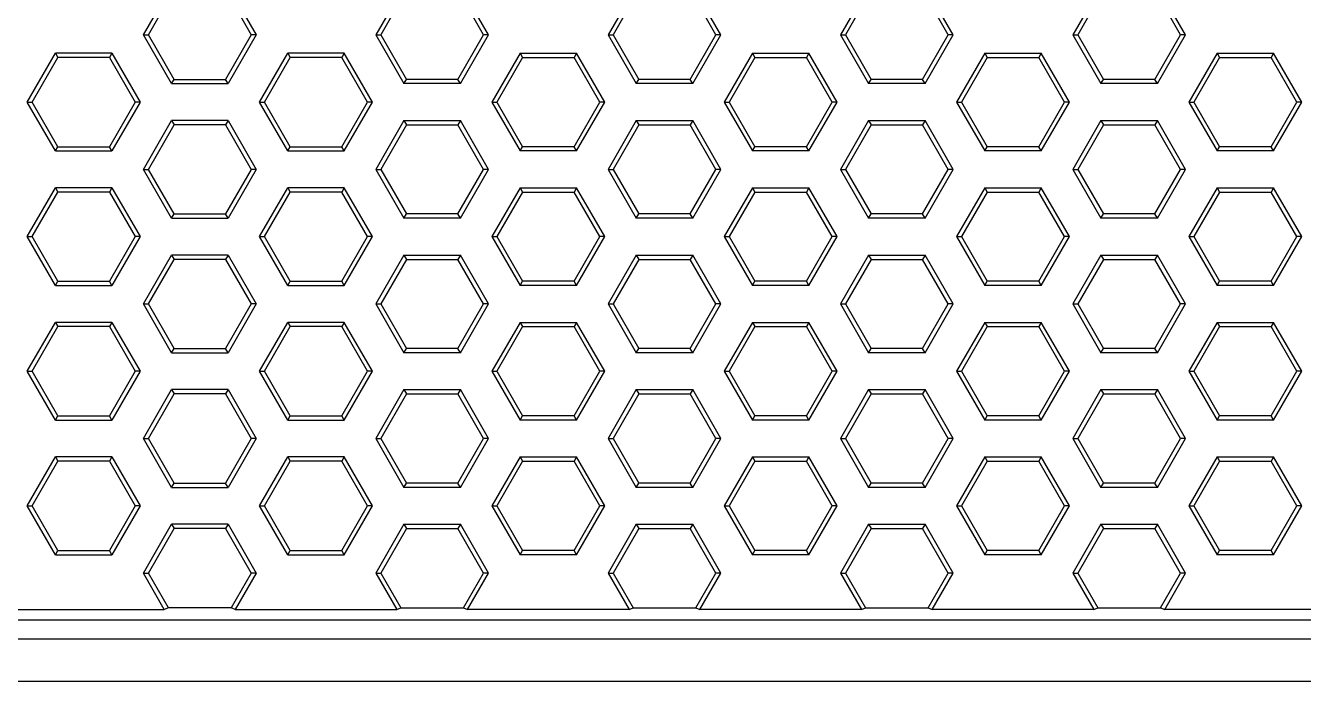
# Model space of a CAD drawing. Header units: inches. Extents: x 0.1 to 21.8, y 1.5 to 18.3.
# Drawn here: x 11.307 to 12.952, y 1.513 to 2.357 of the extents above; entities that cross this region are included whole.
import ezdxf

# ---------------------------------------------------------------- set-up
doc = ezdxf.new("R2010")
doc.units = ezdxf.units.IN
doc.header["$MEASUREMENT"] = 0
doc.layers.add('Honeycomb', color=7, linetype='Continuous', true_color=0xffffff)

msp = doc.modelspace()

# ---------------------------------------------------------------- linework, layer by layer
at = {"layer": 'Honeycomb', "color": 250, "linetype": 'Continuous'}
for p, q in [((11.458554, 2.345463), (11.494879, 2.408379)), ((11.464912, 2.345463), (11.498058, 2.402873)), ((11.564349, 2.402873), (11.597495, 2.345463)), ((11.567528, 2.408379), (11.603853, 2.345463)), ((11.794074, 2.408379), (11.757749, 2.345463)), ((11.797253, 2.402873), (11.764107, 2.345463)), ((11.89669, 2.345463), (11.863544, 2.402873)), ((11.903048, 2.345463), (11.866723, 2.408379)), ((12.093269, 2.408379), (12.056944, 2.345463)), ((12.096448, 2.402873), (12.063302, 2.345463)), ((12.195885, 2.345463), (12.162739, 2.402873)), ((12.202243, 2.345463), (12.165918, 2.408379)), ((12.392464, 2.408379), (12.356139, 2.345463)), ((12.395643, 2.402873), (12.362497, 2.345463)), ((12.49508, 2.345463), (12.461935, 2.402873)), ((12.501438, 2.345463), (12.465113, 2.408379)), ((12.691659, 2.408379), (12.655334, 2.345463)), ((12.694838, 2.402873), (12.661692, 2.345463)), ((12.794276, 2.345463), (12.76113, 2.402873)), ((12.800633, 2.345463), (12.764308, 2.408379)), ((11.494879, 2.282547), (11.458554, 2.345463)), ((11.458554, 2.345463), (11.464912, 2.345463)), ((11.498058, 2.288053), (11.464912, 2.345463)), ((11.597495, 2.345463), (11.564349, 2.288053)), ((11.603853, 2.345463), (11.567528, 2.282547)), ((11.603853, 2.345463), (11.597495, 2.345463)), ((11.757749, 2.345463), (11.794074, 2.282547)), ((11.757749, 2.345463), (11.764107, 2.345463)), ((11.764107, 2.345463), (11.797253, 2.288053)), ((11.863544, 2.288053), (11.89669, 2.345463)), ((11.866723, 2.282547), (11.903048, 2.345463)), ((11.903048, 2.345463), (11.89669, 2.345463)), ((12.056944, 2.345463), (12.093269, 2.282547)), ((12.056944, 2.345463), (12.063302, 2.345463)), ((12.063302, 2.345463), (12.096448, 2.288053)), ((12.162739, 2.288053), (12.195885, 2.345463)), ((12.165918, 2.282547), (12.202243, 2.345463)), ((12.202243, 2.345463), (12.195885, 2.345463)), ((12.356139, 2.345463), (12.392464, 2.282547)), ((12.356139, 2.345463), (12.362497, 2.345463)), ((12.362497, 2.345463), (12.395643, 2.288053)), ((12.461935, 2.288053), (12.49508, 2.345463)), ((12.465113, 2.282547), (12.501438, 2.345463)), ((12.501438, 2.345463), (12.49508, 2.345463)), ((12.655334, 2.345463), (12.691659, 2.282547)), ((12.655334, 2.345463), (12.661692, 2.345463)), ((12.661692, 2.345463), (12.694838, 2.288053)), ((12.76113, 2.288053), (12.794276, 2.345463)), ((12.764308, 2.282547), (12.800633, 2.345463)), ((12.800633, 2.345463), (12.794276, 2.345463)), ((11.308957, 2.258854), (11.345281, 2.32177)), ((11.345281, 2.32177), (11.34846, 2.316264)), ((11.417931, 2.32177), (11.345281, 2.32177)), ((11.417931, 2.32177), (11.414752, 2.316264)), ((11.417931, 2.32177), (11.454255, 2.258854)), ((11.608152, 2.258854), (11.644476, 2.32177)), ((11.644476, 2.32177), (11.647655, 2.316264)), ((11.717126, 2.32177), (11.644476, 2.32177)), ((11.717126, 2.32177), (11.713947, 2.316264)), ((11.75345, 2.258854), (11.717126, 2.32177)), ((11.943671, 2.32177), (11.907347, 2.258854)), ((11.943671, 2.32177), (11.94685, 2.316264)), ((11.943671, 2.32177), (12.016321, 2.32177)), ((12.016321, 2.32177), (12.013142, 2.316264)), ((12.052645, 2.258854), (12.016321, 2.32177)), ((12.242866, 2.32177), (12.206542, 2.258854)), ((12.242866, 2.32177), (12.246045, 2.316264)), ((12.242866, 2.32177), (12.315516, 2.32177)), ((12.315516, 2.32177), (12.312337, 2.316264)), ((12.35184, 2.258854), (12.315516, 2.32177)), ((12.542062, 2.32177), (12.505737, 2.258854)), ((12.542062, 2.32177), (12.54524, 2.316264)), ((12.542062, 2.32177), (12.614711, 2.32177)), ((12.614711, 2.32177), (12.611532, 2.316264)), ((12.651035, 2.258854), (12.614711, 2.32177)), ((12.841257, 2.32177), (12.804932, 2.258854)), ((12.841257, 2.32177), (12.844435, 2.316264)), ((12.841257, 2.32177), (12.913906, 2.32177)), ((12.913906, 2.32177), (12.910727, 2.316264)), ((12.950231, 2.258854), (12.913906, 2.32177)), ((11.315314, 2.258854), (11.34846, 2.316264)), ((11.414752, 2.316264), (11.34846, 2.316264)), ((11.414752, 2.316264), (11.447898, 2.258854)), ((11.614509, 2.258854), (11.647655, 2.316264)), ((11.713947, 2.316264), (11.647655, 2.316264)), ((11.747093, 2.258854), (11.713947, 2.316264)), ((11.94685, 2.316264), (11.913704, 2.258854)), ((11.94685, 2.316264), (12.013142, 2.316264)), ((12.046288, 2.258854), (12.013142, 2.316264)), ((12.246045, 2.316264), (12.212899, 2.258854)), ((12.246045, 2.316264), (12.312337, 2.316264)), ((12.345483, 2.258854), (12.312337, 2.316264)), ((12.54524, 2.316264), (12.512094, 2.258854)), ((12.54524, 2.316264), (12.611532, 2.316264)), ((12.644678, 2.258854), (12.611532, 2.316264)), ((12.844435, 2.316264), (12.811289, 2.258854)), ((12.844435, 2.316264), (12.910727, 2.316264)), ((12.943873, 2.258854), (12.910727, 2.316264)), ((11.494879, 2.282547), (11.498058, 2.288053)), ((11.498058, 2.288053), (11.564349, 2.288053)), ((11.567528, 2.282547), (11.564349, 2.288053)), ((11.794074, 2.282547), (11.797253, 2.288053)), ((11.863544, 2.288053), (11.797253, 2.288053)), ((11.866723, 2.282547), (11.863544, 2.288053)), ((12.093269, 2.282547), (12.096448, 2.288053)), ((12.162739, 2.288053), (12.096448, 2.288053)), ((12.165918, 2.282547), (12.162739, 2.288053)), ((12.392464, 2.282547), (12.395643, 2.288053)), ((12.461935, 2.288053), (12.395643, 2.288053)), ((12.465113, 2.282547), (12.461935, 2.288053)), ((12.691659, 2.282547), (12.694838, 2.288053)), ((12.76113, 2.288053), (12.694838, 2.288053)), ((12.764308, 2.282547), (12.76113, 2.288053)), ((11.494879, 2.282547), (11.567528, 2.282547)), ((11.866723, 2.282547), (11.794074, 2.282547)), ((12.165918, 2.282547), (12.093269, 2.282547)), ((12.465113, 2.282547), (12.392464, 2.282547)), ((12.764308, 2.282547), (12.691659, 2.282547)), ((11.345281, 2.195938), (11.308957, 2.258854)), ((11.308957, 2.258854), (11.315314, 2.258854)), ((11.34846, 2.201444), (11.315314, 2.258854)), ((11.447898, 2.258854), (11.414752, 2.201444)), ((11.454255, 2.258854), (11.417931, 2.195938)), ((11.454255, 2.258854), (11.447898, 2.258854)), ((11.644476, 2.195938), (11.608152, 2.258854)), ((11.608152, 2.258854), (11.614509, 2.258854)), ((11.647655, 2.201444), (11.614509, 2.258854)), ((11.713947, 2.201444), (11.747093, 2.258854)), ((11.717126, 2.195938), (11.75345, 2.258854)), ((11.75345, 2.258854), (11.747093, 2.258854)), ((11.907347, 2.258854), (11.943671, 2.195938)), ((11.907347, 2.258854), (11.913704, 2.258854)), ((11.913704, 2.258854), (11.94685, 2.201444)), ((12.013142, 2.201444), (12.046288, 2.258854)), ((12.016321, 2.195938), (12.052645, 2.258854)), ((12.052645, 2.258854), (12.046288, 2.258854)), ((12.206542, 2.258854), (12.242866, 2.195938)), ((12.206542, 2.258854), (12.212899, 2.258854)), ((12.212899, 2.258854), (12.246045, 2.201444)), ((12.312337, 2.201444), (12.345483, 2.258854)), ((12.315516, 2.195938), (12.35184, 2.258854)), ((12.35184, 2.258854), (12.345483, 2.258854)), ((12.505737, 2.258854), (12.542062, 2.195938)), ((12.505737, 2.258854), (12.512094, 2.258854)), ((12.512094, 2.258854), (12.54524, 2.201444)), ((12.611532, 2.201444), (12.644678, 2.258854)), ((12.614711, 2.195938), (12.651035, 2.258854)), ((12.651035, 2.258854), (12.644678, 2.258854)), ((12.804932, 2.258854), (12.841257, 2.195938)), ((12.804932, 2.258854), (12.811289, 2.258854)), ((12.811289, 2.258854), (12.844435, 2.201444)), ((12.910727, 2.201444), (12.943873, 2.258854)), ((12.913906, 2.195938), (12.950231, 2.258854)), ((12.950231, 2.258854), (12.943873, 2.258854)), ((11.458554, 2.172245), (11.494879, 2.235161)), ((11.464912, 2.172245), (11.498058, 2.229655)), ((11.494879, 2.235161), (11.498058, 2.229655)), ((11.567528, 2.235161), (11.494879, 2.235161)), ((11.564349, 2.229655), (11.498058, 2.229655)), ((11.567528, 2.235161), (11.564349, 2.229655)), ((11.564349, 2.229655), (11.597495, 2.172245)), ((11.567528, 2.235161), (11.603853, 2.172245)), ((11.794074, 2.235161), (11.757749, 2.172245)), ((11.797253, 2.229655), (11.764107, 2.172245)), ((11.794074, 2.235161), (11.797253, 2.229655)), ((11.794074, 2.235161), (11.866723, 2.235161)), ((11.797253, 2.229655), (11.863544, 2.229655)), ((11.866723, 2.235161), (11.863544, 2.229655)), ((11.89669, 2.172245), (11.863544, 2.229655)), ((11.903048, 2.172245), (11.866723, 2.235161)), ((12.093269, 2.235161), (12.056944, 2.172245)), ((12.096448, 2.229655), (12.063302, 2.172245)), ((12.093269, 2.235161), (12.096448, 2.229655)), ((12.093269, 2.235161), (12.165918, 2.235161)), ((12.096448, 2.229655), (12.162739, 2.229655)), ((12.165918, 2.235161), (12.162739, 2.229655)), ((12.195885, 2.172245), (12.162739, 2.229655)), ((12.202243, 2.172245), (12.165918, 2.235161)), ((12.392464, 2.235161), (12.356139, 2.172245)), ((12.395643, 2.229655), (12.362497, 2.172245)), ((12.392464, 2.235161), (12.395643, 2.229655)), ((12.392464, 2.235161), (12.465113, 2.235161)), ((12.395643, 2.229655), (12.461935, 2.229655)), ((12.465113, 2.235161), (12.461935, 2.229655)), ((12.49508, 2.172245), (12.461935, 2.229655)), ((12.501438, 2.172245), (12.465113, 2.235161)), ((12.691659, 2.235161), (12.655334, 2.172245)), ((12.694838, 2.229655), (12.661692, 2.172245)), ((12.691659, 2.235161), (12.694838, 2.229655)), ((12.691659, 2.235161), (12.764308, 2.235161)), ((12.694838, 2.229655), (12.76113, 2.229655)), ((12.764308, 2.235161), (12.76113, 2.229655)), ((12.794276, 2.172245), (12.76113, 2.229655)), ((12.800633, 2.172245), (12.764308, 2.235161)), ((11.345281, 2.195938), (11.34846, 2.201444)), ((11.345281, 2.195938), (11.417931, 2.195938)), ((11.34846, 2.201444), (11.414752, 2.201444)), ((11.417931, 2.195938), (11.414752, 2.201444)), ((11.644476, 2.195938), (11.647655, 2.201444)), ((11.644476, 2.195938), (11.717126, 2.195938)), ((11.647655, 2.201444), (11.713947, 2.201444)), ((11.717126, 2.195938), (11.713947, 2.201444)), ((11.943671, 2.195938), (11.94685, 2.201444)), ((12.016321, 2.195938), (11.943671, 2.195938)), ((12.013142, 2.201444), (11.94685, 2.201444)), ((12.016321, 2.195938), (12.013142, 2.201444)), ((12.242866, 2.195938), (12.246045, 2.201444)), ((12.315516, 2.195938), (12.242866, 2.195938)), ((12.312337, 2.201444), (12.246045, 2.201444)), ((12.315516, 2.195938), (12.312337, 2.201444)), ((12.542062, 2.195938), (12.54524, 2.201444)), ((12.614711, 2.195938), (12.542062, 2.195938)), ((12.611532, 2.201444), (12.54524, 2.201444)), ((12.614711, 2.195938), (12.611532, 2.201444)), ((12.841257, 2.195938), (12.844435, 2.201444)), ((12.913906, 2.195938), (12.841257, 2.195938)), ((12.910727, 2.201444), (12.844435, 2.201444)), ((12.913906, 2.195938), (12.910727, 2.201444)), ((11.494879, 2.109329), (11.458554, 2.172245)), ((11.458554, 2.172245), (11.464912, 2.172245)), ((11.498058, 2.114834), (11.464912, 2.172245)), ((11.597495, 2.172245), (11.564349, 2.114834)), ((11.603853, 2.172245), (11.567528, 2.109329)), ((11.603853, 2.172245), (11.597495, 2.172245)), ((11.757749, 2.172245), (11.794074, 2.109329)), ((11.757749, 2.172245), (11.764107, 2.172245)), ((11.764107, 2.172245), (11.797253, 2.114834)), ((11.863544, 2.114834), (11.89669, 2.172245)), ((11.866723, 2.109329), (11.903048, 2.172245)), ((11.903048, 2.172245), (11.89669, 2.172245)), ((12.056944, 2.172245), (12.093269, 2.109329)), ((12.056944, 2.172245), (12.063302, 2.172245)), ((12.063302, 2.172245), (12.096448, 2.114834)), ((12.162739, 2.114834), (12.195885, 2.172245)), ((12.165918, 2.109329), (12.202243, 2.172245)), ((12.202243, 2.172245), (12.195885, 2.172245)), ((12.356139, 2.172245), (12.392464, 2.109329)), ((12.356139, 2.172245), (12.362497, 2.172245)), ((12.362497, 2.172245), (12.395643, 2.114834)), ((12.461935, 2.114834), (12.49508, 2.172245)), ((12.465113, 2.109329), (12.501438, 2.172245)), ((12.501438, 2.172245), (12.49508, 2.172245)), ((12.655334, 2.172245), (12.691659, 2.109329)), ((12.655334, 2.172245), (12.661692, 2.172245)), ((12.661692, 2.172245), (12.694838, 2.114834)), ((12.76113, 2.114834), (12.794276, 2.172245)), ((12.764308, 2.109329), (12.800633, 2.172245)), ((12.800633, 2.172245), (12.794276, 2.172245)), ((11.308957, 2.085636), (11.345281, 2.148552)), ((11.315314, 2.085636), (11.34846, 2.143046)), ((11.345281, 2.148552), (11.34846, 2.143046)), ((11.417931, 2.148552), (11.345281, 2.148552)), ((11.414752, 2.143046), (11.34846, 2.143046)), ((11.417931, 2.148552), (11.414752, 2.143046)), ((11.414752, 2.143046), (11.447898, 2.085636)), ((11.417931, 2.148552), (11.454255, 2.085636)), ((11.608152, 2.085636), (11.644476, 2.148552)), ((11.614509, 2.085636), (11.647655, 2.143046)), ((11.644476, 2.148552), (11.647655, 2.143046)), ((11.717126, 2.148552), (11.644476, 2.148552)), ((11.713947, 2.143046), (11.647655, 2.143046)), ((11.717126, 2.148552), (11.713947, 2.143046)), ((11.747093, 2.085636), (11.713947, 2.143046)), ((11.75345, 2.085636), (11.717126, 2.148552)), ((11.943671, 2.148552), (11.907347, 2.085636)), ((11.94685, 2.143046), (11.913704, 2.085636)), ((11.943671, 2.148552), (11.94685, 2.143046)), ((11.943671, 2.148552), (12.016321, 2.148552)), ((11.94685, 2.143046), (12.013142, 2.143046)), ((12.016321, 2.148552), (12.013142, 2.143046)), ((12.046288, 2.085636), (12.013142, 2.143046)), ((12.052645, 2.085636), (12.016321, 2.148552)), ((12.242866, 2.148552), (12.206542, 2.085636)), ((12.246045, 2.143046), (12.212899, 2.085636)), ((12.242866, 2.148552), (12.246045, 2.143046)), ((12.242866, 2.148552), (12.315516, 2.148552)), ((12.246045, 2.143046), (12.312337, 2.143046)), ((12.315516, 2.148552), (12.312337, 2.143046)), ((12.345483, 2.085636), (12.312337, 2.143046)), ((12.35184, 2.085636), (12.315516, 2.148552)), ((12.542062, 2.148552), (12.505737, 2.085636)), ((12.54524, 2.143046), (12.512094, 2.085636)), ((12.542062, 2.148552), (12.54524, 2.143046)), ((12.542062, 2.148552), (12.614711, 2.148552)), ((12.54524, 2.143046), (12.611532, 2.143046)), ((12.614711, 2.148552), (12.611532, 2.143046)), ((12.644678, 2.085636), (12.611532, 2.143046)), ((12.651035, 2.085636), (12.614711, 2.148552)), ((12.841257, 2.148552), (12.804932, 2.085636)), ((12.844435, 2.143046), (12.811289, 2.085636)), ((12.841257, 2.148552), (12.844435, 2.143046)), ((12.841257, 2.148552), (12.913906, 2.148552)), ((12.844435, 2.143046), (12.910727, 2.143046)), ((12.913906, 2.148552), (12.910727, 2.143046)), ((12.943873, 2.085636), (12.910727, 2.143046)), ((12.950231, 2.085636), (12.913906, 2.148552)), ((11.494879, 2.109329), (11.498058, 2.114834)), ((11.494879, 2.109329), (11.567528, 2.109329)), ((11.498058, 2.114834), (11.564349, 2.114834)), ((11.567528, 2.109329), (11.564349, 2.114834)), ((11.794074, 2.109329), (11.797253, 2.114834)), ((11.866723, 2.109329), (11.794074, 2.109329)), ((11.863544, 2.114834), (11.797253, 2.114834)), ((11.866723, 2.109329), (11.863544, 2.114834)), ((12.093269, 2.109329), (12.096448, 2.114834)), ((12.165918, 2.109329), (12.093269, 2.109329)), ((12.162739, 2.114834), (12.096448, 2.114834)), ((12.165918, 2.109329), (12.162739, 2.114834)), ((12.392464, 2.109329), (12.395643, 2.114834)), ((12.465113, 2.109329), (12.392464, 2.109329)), ((12.461935, 2.114834), (12.395643, 2.114834)), ((12.465113, 2.109329), (12.461935, 2.114834)), ((12.691659, 2.109329), (12.694838, 2.114834)), ((12.764308, 2.109329), (12.691659, 2.109329)), ((12.76113, 2.114834), (12.694838, 2.114834)), ((12.764308, 2.109329), (12.76113, 2.114834)), ((11.345281, 2.02272), (11.308957, 2.085636)), ((11.308957, 2.085636), (11.315314, 2.085636)), ((11.34846, 2.028225), (11.315314, 2.085636)), ((11.447898, 2.085636), (11.414752, 2.028225)), ((11.454255, 2.085636), (11.417931, 2.02272)), ((11.454255, 2.085636), (11.447898, 2.085636)), ((11.644476, 2.02272), (11.608152, 2.085636)), ((11.608152, 2.085636), (11.614509, 2.085636)), ((11.647655, 2.028225), (11.614509, 2.085636)), ((11.713947, 2.028225), (11.747093, 2.085636)), ((11.717126, 2.02272), (11.75345, 2.085636)), ((11.75345, 2.085636), (11.747093, 2.085636)), ((11.907347, 2.085636), (11.943671, 2.02272)), ((11.907347, 2.085636), (11.913704, 2.085636)), ((11.913704, 2.085636), (11.94685, 2.028225)), ((12.013142, 2.028225), (12.046288, 2.085636)), ((12.016321, 2.02272), (12.052645, 2.085636)), ((12.052645, 2.085636), (12.046288, 2.085636)), ((12.206542, 2.085636), (12.242866, 2.02272)), ((12.206542, 2.085636), (12.212899, 2.085636)), ((12.212899, 2.085636), (12.246045, 2.028225)), ((12.312337, 2.028225), (12.345483, 2.085636)), ((12.315516, 2.02272), (12.35184, 2.085636)), ((12.35184, 2.085636), (12.345483, 2.085636)), ((12.505737, 2.085636), (12.542062, 2.02272)), ((12.505737, 2.085636), (12.512094, 2.085636)), ((12.512094, 2.085636), (12.54524, 2.028225)), ((12.611532, 2.028225), (12.644678, 2.085636)), ((12.614711, 2.02272), (12.651035, 2.085636)), ((12.651035, 2.085636), (12.644678, 2.085636)), ((12.804932, 2.085636), (12.841257, 2.02272)), ((12.804932, 2.085636), (12.811289, 2.085636)), ((12.811289, 2.085636), (12.844435, 2.028225)), ((12.910727, 2.028225), (12.943873, 2.085636)), ((12.913906, 2.02272), (12.950231, 2.085636)), ((12.950231, 2.085636), (12.943873, 2.085636)), ((11.458554, 1.999027), (11.494879, 2.061943)), ((11.494879, 2.061943), (11.498058, 2.056437)), ((11.567528, 2.061943), (11.494879, 2.061943)), ((11.567528, 2.061943), (11.564349, 2.056437)), ((11.567528, 2.061943), (11.603853, 1.999027)), ((11.794074, 2.061943), (11.757749, 1.999027)), ((11.794074, 2.061943), (11.797253, 2.056437)), ((11.794074, 2.061943), (11.866723, 2.061943)), ((11.866723, 2.061943), (11.863544, 2.056437)), ((11.903048, 1.999027), (11.866723, 2.061943)), ((12.093269, 2.061943), (12.056944, 1.999027)), ((12.093269, 2.061943), (12.096448, 2.056437)), ((12.093269, 2.061943), (12.165918, 2.061943)), ((12.165918, 2.061943), (12.162739, 2.056437)), ((12.202243, 1.999027), (12.165918, 2.061943)), ((12.392464, 2.061943), (12.356139, 1.999027)), ((12.392464, 2.061943), (12.395643, 2.056437)), ((12.392464, 2.061943), (12.465113, 2.061943)), ((12.465113, 2.061943), (12.461935, 2.056437)), ((12.501438, 1.999027), (12.465113, 2.061943)), ((12.691659, 2.061943), (12.655334, 1.999027)), ((12.691659, 2.061943), (12.694838, 2.056437)), ((12.691659, 2.061943), (12.764308, 2.061943)), ((12.764308, 2.061943), (12.76113, 2.056437)), ((12.800633, 1.999027), (12.764308, 2.061943)), ((11.464912, 1.999027), (11.498058, 2.056437)), ((11.564349, 2.056437), (11.498058, 2.056437)), ((11.564349, 2.056437), (11.597495, 1.999027)), ((11.797253, 2.056437), (11.764107, 1.999027)), ((11.797253, 2.056437), (11.863544, 2.056437)), ((11.89669, 1.999027), (11.863544, 2.056437)), ((12.096448, 2.056437), (12.063302, 1.999027)), ((12.096448, 2.056437), (12.162739, 2.056437)), ((12.195885, 1.999027), (12.162739, 2.056437)), ((12.395643, 2.056437), (12.362497, 1.999027)), ((12.395643, 2.056437), (12.461935, 2.056437)), ((12.49508, 1.999027), (12.461935, 2.056437)), ((12.694838, 2.056437), (12.661692, 1.999027)), ((12.694838, 2.056437), (12.76113, 2.056437)), ((12.794276, 1.999027), (12.76113, 2.056437)), ((11.345281, 2.02272), (11.34846, 2.028225)), ((11.34846, 2.028225), (11.414752, 2.028225)), ((11.417931, 2.02272), (11.414752, 2.028225)), ((11.644476, 2.02272), (11.647655, 2.028225)), ((11.647655, 2.028225), (11.713947, 2.028225)), ((11.717126, 2.02272), (11.713947, 2.028225)), ((11.943671, 2.02272), (11.94685, 2.028225)), ((12.013142, 2.028225), (11.94685, 2.028225)), ((12.016321, 2.02272), (12.013142, 2.028225)), ((12.242866, 2.02272), (12.246045, 2.028225)), ((12.312337, 2.028225), (12.246045, 2.028225)), ((12.315516, 2.02272), (12.312337, 2.028225)), ((12.542062, 2.02272), (12.54524, 2.028225)), ((12.611532, 2.028225), (12.54524, 2.028225)), ((12.614711, 2.02272), (12.611532, 2.028225)), ((12.841257, 2.02272), (12.844435, 2.028225)), ((12.910727, 2.028225), (12.844435, 2.028225)), ((12.913906, 2.02272), (12.910727, 2.028225)), ((11.345281, 2.02272), (11.417931, 2.02272)), ((11.644476, 2.02272), (11.717126, 2.02272)), ((12.016321, 2.02272), (11.943671, 2.02272)), ((12.315516, 2.02272), (12.242866, 2.02272)), ((12.614711, 2.02272), (12.542062, 2.02272)), ((12.913906, 2.02272), (12.841257, 2.02272)), ((11.494879, 1.936111), (11.458554, 1.999027)), ((11.458554, 1.999027), (11.464912, 1.999027)), ((11.498058, 1.941616), (11.464912, 1.999027)), ((11.597495, 1.999027), (11.564349, 1.941616)), ((11.603853, 1.999027), (11.567528, 1.936111)), ((11.603853, 1.999027), (11.597495, 1.999027)), ((11.757749, 1.999027), (11.794074, 1.936111)), ((11.757749, 1.999027), (11.764107, 1.999027)), ((11.764107, 1.999027), (11.797253, 1.941616)), ((11.863544, 1.941616), (11.89669, 1.999027)), ((11.866723, 1.936111), (11.903048, 1.999027)), ((11.903048, 1.999027), (11.89669, 1.999027)), ((12.056944, 1.999027), (12.093269, 1.936111)), ((12.056944, 1.999027), (12.063302, 1.999027)), ((12.063302, 1.999027), (12.096448, 1.941616)), ((12.162739, 1.941616), (12.195885, 1.999027)), ((12.165918, 1.936111), (12.202243, 1.999027)), ((12.202243, 1.999027), (12.195885, 1.999027)), ((12.356139, 1.999027), (12.392464, 1.936111)), ((12.356139, 1.999027), (12.362497, 1.999027)), ((12.362497, 1.999027), (12.395643, 1.941616)), ((12.461935, 1.941616), (12.49508, 1.999027)), ((12.465113, 1.936111), (12.501438, 1.999027)), ((12.501438, 1.999027), (12.49508, 1.999027)), ((12.655334, 1.999027), (12.691659, 1.936111)), ((12.655334, 1.999027), (12.661692, 1.999027)), ((12.661692, 1.999027), (12.694838, 1.941616)), ((12.76113, 1.941616), (12.794276, 1.999027)), ((12.764308, 1.936111), (12.800633, 1.999027)), ((12.800633, 1.999027), (12.794276, 1.999027)), ((11.308957, 1.912418), (11.345281, 1.975334)), ((11.345281, 1.975334), (11.34846, 1.969828)), ((11.417931, 1.975334), (11.345281, 1.975334)), ((11.417931, 1.975334), (11.414752, 1.969828)), ((11.417931, 1.975334), (11.454255, 1.912418)), ((11.608152, 1.912418), (11.644476, 1.975334)), ((11.644476, 1.975334), (11.647655, 1.969828)), ((11.717126, 1.975334), (11.644476, 1.975334)), ((11.717126, 1.975334), (11.713947, 1.969828)), ((11.75345, 1.912418), (11.717126, 1.975334)), ((11.943671, 1.975334), (11.907347, 1.912418)), ((11.943671, 1.975334), (11.94685, 1.969828)), ((11.943671, 1.975334), (12.016321, 1.975334)), ((12.016321, 1.975334), (12.013142, 1.969828)), ((12.052645, 1.912418), (12.016321, 1.975334)), ((12.242866, 1.975334), (12.206542, 1.912418)), ((12.242866, 1.975334), (12.246045, 1.969828)), ((12.242866, 1.975334), (12.315516, 1.975334)), ((12.315516, 1.975334), (12.312337, 1.969828)), ((12.35184, 1.912418), (12.315516, 1.975334)), ((12.542062, 1.975334), (12.505737, 1.912418)), ((12.542062, 1.975334), (12.54524, 1.969828)), ((12.542062, 1.975334), (12.614711, 1.975334)), ((12.614711, 1.975334), (12.611532, 1.969828)), ((12.651035, 1.912418), (12.614711, 1.975334)), ((12.841257, 1.975334), (12.804932, 1.912418)), ((12.841257, 1.975334), (12.844435, 1.969828)), ((12.841257, 1.975334), (12.913906, 1.975334)), ((12.913906, 1.975334), (12.910727, 1.969828)), ((12.950231, 1.912418), (12.913906, 1.975334)), ((11.315314, 1.912418), (11.34846, 1.969828)), ((11.414752, 1.969828), (11.34846, 1.969828)), ((11.414752, 1.969828), (11.447898, 1.912418)), ((11.614509, 1.912418), (11.647655, 1.969828)), ((11.713947, 1.969828), (11.647655, 1.969828)), ((11.747093, 1.912418), (11.713947, 1.969828)), ((11.94685, 1.969828), (11.913704, 1.912418)), ((11.94685, 1.969828), (12.013142, 1.969828)), ((12.046288, 1.912418), (12.013142, 1.969828)), ((12.246045, 1.969828), (12.212899, 1.912418)), ((12.246045, 1.969828), (12.312337, 1.969828)), ((12.345483, 1.912418), (12.312337, 1.969828)), ((12.54524, 1.969828), (12.512094, 1.912418)), ((12.54524, 1.969828), (12.611532, 1.969828)), ((12.644678, 1.912418), (12.611532, 1.969828)), ((12.844435, 1.969828), (12.811289, 1.912418)), ((12.844435, 1.969828), (12.910727, 1.969828)), ((12.943873, 1.912418), (12.910727, 1.969828)), ((11.494879, 1.936111), (11.498058, 1.941616)), ((11.494879, 1.936111), (11.567528, 1.936111)), ((11.498058, 1.941616), (11.564349, 1.941616)), ((11.567528, 1.936111), (11.564349, 1.941616)), ((11.794074, 1.936111), (11.797253, 1.941616)), ((11.866723, 1.936111), (11.794074, 1.936111)), ((11.863544, 1.941616), (11.797253, 1.941616)), ((11.866723, 1.936111), (11.863544, 1.941616)), ((12.093269, 1.936111), (12.096448, 1.941616)), ((12.165918, 1.936111), (12.093269, 1.936111)), ((12.162739, 1.941616), (12.096448, 1.941616)), ((12.165918, 1.936111), (12.162739, 1.941616)), ((12.392464, 1.936111), (12.395643, 1.941616)), ((12.465113, 1.936111), (12.392464, 1.936111)), ((12.461935, 1.941616), (12.395643, 1.941616)), ((12.465113, 1.936111), (12.461935, 1.941616)), ((12.691659, 1.936111), (12.694838, 1.941616)), ((12.764308, 1.936111), (12.691659, 1.936111)), ((12.76113, 1.941616), (12.694838, 1.941616)), ((12.764308, 1.936111), (12.76113, 1.941616)), ((11.345281, 1.849501), (11.308957, 1.912418)), ((11.308957, 1.912418), (11.315314, 1.912418)), ((11.34846, 1.855007), (11.315314, 1.912418)), ((11.447898, 1.912418), (11.414752, 1.855007)), ((11.454255, 1.912418), (11.417931, 1.849501)), ((11.454255, 1.912418), (11.447898, 1.912418)), ((11.644476, 1.849501), (11.608152, 1.912418)), ((11.608152, 1.912418), (11.614509, 1.912418)), ((11.647655, 1.855007), (11.614509, 1.912418)), ((11.713947, 1.855007), (11.747093, 1.912418)), ((11.717126, 1.849501), (11.75345, 1.912418)), ((11.75345, 1.912418), (11.747093, 1.912418)), ((11.907347, 1.912418), (11.943671, 1.849501)), ((11.907347, 1.912418), (11.913704, 1.912418)), ((11.913704, 1.912418), (11.94685, 1.855007)), ((12.013142, 1.855007), (12.046288, 1.912418)), ((12.016321, 1.849501), (12.052645, 1.912418)), ((12.052645, 1.912418), (12.046288, 1.912418)), ((12.206542, 1.912418), (12.242866, 1.849501)), ((12.206542, 1.912418), (12.212899, 1.912418)), ((12.212899, 1.912418), (12.246045, 1.855007)), ((12.312337, 1.855007), (12.345483, 1.912418)), ((12.315516, 1.849501), (12.35184, 1.912418)), ((12.35184, 1.912418), (12.345483, 1.912418)), ((12.505737, 1.912418), (12.542062, 1.849501)), ((12.505737, 1.912418), (12.512094, 1.912418)), ((12.512094, 1.912418), (12.54524, 1.855007)), ((12.611532, 1.855007), (12.644678, 1.912418)), ((12.614711, 1.849501), (12.651035, 1.912418)), ((12.651035, 1.912418), (12.644678, 1.912418)), ((12.804932, 1.912418), (12.841257, 1.849501)), ((12.804932, 1.912418), (12.811289, 1.912418)), ((12.811289, 1.912418), (12.844435, 1.855007)), ((12.910727, 1.855007), (12.943873, 1.912418)), ((12.913906, 1.849501), (12.950231, 1.912418)), ((12.950231, 1.912418), (12.943873, 1.912418)), ((11.458554, 1.825808), (11.494879, 1.888725)), ((11.464912, 1.825808), (11.498058, 1.883219)), ((11.494879, 1.888725), (11.498058, 1.883219)), ((11.567528, 1.888725), (11.494879, 1.888725)), ((11.564349, 1.883219), (11.498058, 1.883219)), ((11.567528, 1.888725), (11.564349, 1.883219)), ((11.564349, 1.883219), (11.597495, 1.825808)), ((11.567528, 1.888725), (11.603853, 1.825808)), ((11.794074, 1.888725), (11.757749, 1.825808)), ((11.797253, 1.883219), (11.764107, 1.825808)), ((11.794074, 1.888725), (11.797253, 1.883219)), ((11.794074, 1.888725), (11.866723, 1.888725)), ((11.797253, 1.883219), (11.863544, 1.883219)), ((11.866723, 1.888725), (11.863544, 1.883219)), ((11.89669, 1.825808), (11.863544, 1.883219)), ((11.903048, 1.825808), (11.866723, 1.888725)), ((12.093269, 1.888725), (12.056944, 1.825808)), ((12.096448, 1.883219), (12.063302, 1.825808)), ((12.093269, 1.888725), (12.096448, 1.883219)), ((12.093269, 1.888725), (12.165918, 1.888725)), ((12.096448, 1.883219), (12.162739, 1.883219)), ((12.165918, 1.888725), (12.162739, 1.883219)), ((12.195885, 1.825808), (12.162739, 1.883219)), ((12.202243, 1.825808), (12.165918, 1.888725)), ((12.392464, 1.888725), (12.356139, 1.825808)), ((12.395643, 1.883219), (12.362497, 1.825808)), ((12.392464, 1.888725), (12.395643, 1.883219)), ((12.392464, 1.888725), (12.465113, 1.888725)), ((12.395643, 1.883219), (12.461935, 1.883219)), ((12.465113, 1.888725), (12.461935, 1.883219)), ((12.49508, 1.825808), (12.461935, 1.883219)), ((12.501438, 1.825808), (12.465113, 1.888725)), ((12.691659, 1.888725), (12.655334, 1.825808)), ((12.694838, 1.883219), (12.661692, 1.825808)), ((12.691659, 1.888725), (12.694838, 1.883219)), ((12.691659, 1.888725), (12.764308, 1.888725)), ((12.694838, 1.883219), (12.76113, 1.883219)), ((12.764308, 1.888725), (12.76113, 1.883219)), ((12.794276, 1.825808), (12.76113, 1.883219)), ((12.800633, 1.825808), (12.764308, 1.888725)), ((11.345281, 1.849501), (11.34846, 1.855007)), ((11.345281, 1.849501), (11.417931, 1.849501)), ((11.34846, 1.855007), (11.414752, 1.855007)), ((11.417931, 1.849501), (11.414752, 1.855007)), ((11.644476, 1.849501), (11.647655, 1.855007)), ((11.644476, 1.849501), (11.717126, 1.849501)), ((11.647655, 1.855007), (11.713947, 1.855007)), ((11.717126, 1.849501), (11.713947, 1.855007)), ((11.943671, 1.849501), (11.94685, 1.855007)), ((12.016321, 1.849501), (11.943671, 1.849501)), ((12.013142, 1.855007), (11.94685, 1.855007)), ((12.016321, 1.849501), (12.013142, 1.855007)), ((12.242866, 1.849501), (12.246045, 1.855007)), ((12.315516, 1.849501), (12.242866, 1.849501)), ((12.312337, 1.855007), (12.246045, 1.855007)), ((12.315516, 1.849501), (12.312337, 1.855007)), ((12.542062, 1.849501), (12.54524, 1.855007)), ((12.614711, 1.849501), (12.542062, 1.849501)), ((12.611532, 1.855007), (12.54524, 1.855007)), ((12.614711, 1.849501), (12.611532, 1.855007)), ((12.841257, 1.849501), (12.844435, 1.855007)), ((12.913906, 1.849501), (12.841257, 1.849501)), ((12.910727, 1.855007), (12.844435, 1.855007)), ((12.913906, 1.849501), (12.910727, 1.855007)), ((11.494879, 1.762892), (11.458554, 1.825808)), ((11.458554, 1.825808), (11.464912, 1.825808)), ((11.498058, 1.768398), (11.464912, 1.825808)), ((11.597495, 1.825808), (11.564349, 1.768398)), ((11.603853, 1.825808), (11.567528, 1.762892)), ((11.603853, 1.825808), (11.597495, 1.825808)), ((11.757749, 1.825808), (11.794074, 1.762892)), ((11.757749, 1.825808), (11.764107, 1.825808)), ((11.764107, 1.825808), (11.797253, 1.768398)), ((11.863544, 1.768398), (11.89669, 1.825808)), ((11.866723, 1.762892), (11.903048, 1.825808)), ((11.903048, 1.825808), (11.89669, 1.825808)), ((12.056944, 1.825808), (12.093269, 1.762892)), ((12.056944, 1.825808), (12.063302, 1.825808)), ((12.063302, 1.825808), (12.096448, 1.768398)), ((12.162739, 1.768398), (12.195885, 1.825808)), ((12.165918, 1.762892), (12.202243, 1.825808)), ((12.202243, 1.825808), (12.195885, 1.825808)), ((12.356139, 1.825808), (12.392464, 1.762892)), ((12.356139, 1.825808), (12.362497, 1.825808)), ((12.362497, 1.825808), (12.395643, 1.768398)), ((12.461935, 1.768398), (12.49508, 1.825808)), ((12.465113, 1.762892), (12.501438, 1.825808)), ((12.501438, 1.825808), (12.49508, 1.825808)), ((12.655334, 1.825808), (12.691659, 1.762892)), ((12.655334, 1.825808), (12.661692, 1.825808)), ((12.661692, 1.825808), (12.694838, 1.768398)), ((12.76113, 1.768398), (12.794276, 1.825808)), ((12.764308, 1.762892), (12.800633, 1.825808)), ((12.800633, 1.825808), (12.794276, 1.825808)), ((11.308957, 1.739199), (11.345281, 1.802115)), ((11.315314, 1.739199), (11.34846, 1.79661)), ((11.345281, 1.802115), (11.34846, 1.79661)), ((11.417931, 1.802115), (11.345281, 1.802115)), ((11.414752, 1.79661), (11.34846, 1.79661)), ((11.417931, 1.802115), (11.414752, 1.79661)), ((11.414752, 1.79661), (11.447898, 1.739199)), ((11.417931, 1.802115), (11.454255, 1.739199)), ((11.608152, 1.739199), (11.644476, 1.802115)), ((11.614509, 1.739199), (11.647655, 1.79661)), ((11.644476, 1.802115), (11.647655, 1.79661)), ((11.717126, 1.802115), (11.644476, 1.802115)), ((11.713947, 1.79661), (11.647655, 1.79661)), ((11.717126, 1.802115), (11.713947, 1.79661)), ((11.747093, 1.739199), (11.713947, 1.79661)), ((11.75345, 1.739199), (11.717126, 1.802115)), ((11.943671, 1.802115), (11.907347, 1.739199)), ((11.94685, 1.79661), (11.913704, 1.739199)), ((11.943671, 1.802115), (11.94685, 1.79661)), ((11.943671, 1.802115), (12.016321, 1.802115)), ((11.94685, 1.79661), (12.013142, 1.79661)), ((12.016321, 1.802115), (12.013142, 1.79661)), ((12.046288, 1.739199), (12.013142, 1.79661)), ((12.052645, 1.739199), (12.016321, 1.802115)), ((12.242866, 1.802115), (12.206542, 1.739199)), ((12.246045, 1.79661), (12.212899, 1.739199)), ((12.242866, 1.802115), (12.246045, 1.79661)), ((12.242866, 1.802115), (12.315516, 1.802115)), ((12.246045, 1.79661), (12.312337, 1.79661)), ((12.315516, 1.802115), (12.312337, 1.79661)), ((12.345483, 1.739199), (12.312337, 1.79661)), ((12.35184, 1.739199), (12.315516, 1.802115)), ((12.542062, 1.802115), (12.505737, 1.739199)), ((12.54524, 1.79661), (12.512094, 1.739199)), ((12.542062, 1.802115), (12.54524, 1.79661)), ((12.542062, 1.802115), (12.614711, 1.802115)), ((12.54524, 1.79661), (12.611532, 1.79661)), ((12.614711, 1.802115), (12.611532, 1.79661)), ((12.644678, 1.739199), (12.611532, 1.79661)), ((12.651035, 1.739199), (12.614711, 1.802115)), ((12.841257, 1.802115), (12.804932, 1.739199)), ((12.844435, 1.79661), (12.811289, 1.739199)), ((12.841257, 1.802115), (12.844435, 1.79661)), ((12.841257, 1.802115), (12.913906, 1.802115)), ((12.844435, 1.79661), (12.910727, 1.79661)), ((12.913906, 1.802115), (12.910727, 1.79661)), ((12.943873, 1.739199), (12.910727, 1.79661)), ((12.950231, 1.739199), (12.913906, 1.802115)), ((11.494879, 1.762892), (11.498058, 1.768398)), ((11.494879, 1.762892), (11.567528, 1.762892)), ((11.498058, 1.768398), (11.564349, 1.768398)), ((11.567528, 1.762892), (11.564349, 1.768398)), ((11.794074, 1.762892), (11.797253, 1.768398)), ((11.866723, 1.762892), (11.794074, 1.762892)), ((11.863544, 1.768398), (11.797253, 1.768398)), ((11.866723, 1.762892), (11.863544, 1.768398)), ((12.093269, 1.762892), (12.096448, 1.768398)), ((12.165918, 1.762892), (12.093269, 1.762892)), ((12.162739, 1.768398), (12.096448, 1.768398)), ((12.165918, 1.762892), (12.162739, 1.768398)), ((12.392464, 1.762892), (12.395643, 1.768398)), ((12.465113, 1.762892), (12.392464, 1.762892)), ((12.461935, 1.768398), (12.395643, 1.768398)), ((12.465113, 1.762892), (12.461935, 1.768398)), ((12.691659, 1.762892), (12.694838, 1.768398)), ((12.764308, 1.762892), (12.691659, 1.762892)), ((12.76113, 1.768398), (12.694838, 1.768398)), ((12.764308, 1.762892), (12.76113, 1.768398)), ((11.345281, 1.676283), (11.308957, 1.739199)), ((11.308957, 1.739199), (11.315314, 1.739199)), ((11.34846, 1.681789), (11.315314, 1.739199)), ((11.447898, 1.739199), (11.414752, 1.681789)), ((11.454255, 1.739199), (11.417931, 1.676283)), ((11.454255, 1.739199), (11.447898, 1.739199)), ((11.644476, 1.676283), (11.608152, 1.739199)), ((11.608152, 1.739199), (11.614509, 1.739199)), ((11.647655, 1.681789), (11.614509, 1.739199)), ((11.713947, 1.681789), (11.747093, 1.739199)), ((11.717126, 1.676283), (11.75345, 1.739199)), ((11.75345, 1.739199), (11.747093, 1.739199)), ((11.907347, 1.739199), (11.943671, 1.676283)), ((11.907347, 1.739199), (11.913704, 1.739199)), ((11.913704, 1.739199), (11.94685, 1.681789)), ((12.013142, 1.681789), (12.046288, 1.739199)), ((12.016321, 1.676283), (12.052645, 1.739199)), ((12.052645, 1.739199), (12.046288, 1.739199)), ((12.206542, 1.739199), (12.242866, 1.676283)), ((12.206542, 1.739199), (12.212899, 1.739199)), ((12.212899, 1.739199), (12.246045, 1.681789)), ((12.312337, 1.681789), (12.345483, 1.739199)), ((12.315516, 1.676283), (12.35184, 1.739199)), ((12.35184, 1.739199), (12.345483, 1.739199)), ((12.505737, 1.739199), (12.542062, 1.676283)), ((12.505737, 1.739199), (12.512094, 1.739199)), ((12.512094, 1.739199), (12.54524, 1.681789)), ((12.611532, 1.681789), (12.644678, 1.739199)), ((12.614711, 1.676283), (12.651035, 1.739199)), ((12.651035, 1.739199), (12.644678, 1.739199)), ((12.804932, 1.739199), (12.841257, 1.676283)), ((12.804932, 1.739199), (12.811289, 1.739199)), ((12.811289, 1.739199), (12.844435, 1.681789)), ((12.910727, 1.681789), (12.943873, 1.739199)), ((12.913906, 1.676283), (12.950231, 1.739199)), ((12.950231, 1.739199), (12.943873, 1.739199)), ((11.458554, 1.65259), (11.494879, 1.715506)), ((11.494879, 1.715506), (11.498058, 1.710001)), ((11.567528, 1.715506), (11.494879, 1.715506)), ((11.567528, 1.715506), (11.564349, 1.710001)), ((11.567528, 1.715506), (11.603853, 1.65259)), ((11.794074, 1.715506), (11.757749, 1.65259)), ((11.794074, 1.715506), (11.797253, 1.710001)), ((11.794074, 1.715506), (11.866723, 1.715506)), ((11.866723, 1.715506), (11.863544, 1.710001)), ((11.903048, 1.65259), (11.866723, 1.715506)), ((12.093269, 1.715506), (12.056944, 1.65259)), ((12.093269, 1.715506), (12.096448, 1.710001)), ((12.093269, 1.715506), (12.165918, 1.715506)), ((12.165918, 1.715506), (12.162739, 1.710001)), ((12.202243, 1.65259), (12.165918, 1.715506)), ((12.392464, 1.715506), (12.356139, 1.65259)), ((12.392464, 1.715506), (12.395643, 1.710001)), ((12.392464, 1.715506), (12.465113, 1.715506)), ((12.465113, 1.715506), (12.461935, 1.710001)), ((12.501438, 1.65259), (12.465113, 1.715506)), ((12.691659, 1.715506), (12.655334, 1.65259)), ((12.691659, 1.715506), (12.694838, 1.710001)), ((12.691659, 1.715506), (12.764308, 1.715506)), ((12.764308, 1.715506), (12.76113, 1.710001)), ((12.800633, 1.65259), (12.764308, 1.715506)), ((11.464912, 1.65259), (11.498058, 1.710001)), ((11.564349, 1.710001), (11.498058, 1.710001)), ((11.564349, 1.710001), (11.597495, 1.65259)), ((11.797253, 1.710001), (11.764107, 1.65259)), ((11.797253, 1.710001), (11.863544, 1.710001)), ((11.89669, 1.65259), (11.863544, 1.710001)), ((12.096448, 1.710001), (12.063302, 1.65259)), ((12.096448, 1.710001), (12.162739, 1.710001)), ((12.195885, 1.65259), (12.162739, 1.710001)), ((12.395643, 1.710001), (12.362497, 1.65259)), ((12.395643, 1.710001), (12.461935, 1.710001)), ((12.49508, 1.65259), (12.461935, 1.710001)), ((12.694838, 1.710001), (12.661692, 1.65259)), ((12.694838, 1.710001), (12.76113, 1.710001)), ((12.794276, 1.65259), (12.76113, 1.710001)), ((11.345281, 1.676283), (11.34846, 1.681789)), ((11.34846, 1.681789), (11.414752, 1.681789)), ((11.417931, 1.676283), (11.414752, 1.681789)), ((11.644476, 1.676283), (11.647655, 1.681789)), ((11.647655, 1.681789), (11.713947, 1.681789)), ((11.717126, 1.676283), (11.713947, 1.681789)), ((11.943671, 1.676283), (11.94685, 1.681789)), ((12.013142, 1.681789), (11.94685, 1.681789)), ((12.016321, 1.676283), (12.013142, 1.681789)), ((12.242866, 1.676283), (12.246045, 1.681789)), ((12.312337, 1.681789), (12.246045, 1.681789)), ((12.315516, 1.676283), (12.312337, 1.681789)), ((12.542062, 1.676283), (12.54524, 1.681789)), ((12.611532, 1.681789), (12.54524, 1.681789)), ((12.614711, 1.676283), (12.611532, 1.681789)), ((12.841257, 1.676283), (12.844435, 1.681789)), ((12.910727, 1.681789), (12.844435, 1.681789)), ((12.913906, 1.676283), (12.910727, 1.681789)), ((11.345281, 1.676283), (11.417931, 1.676283)), ((11.644476, 1.676283), (11.717126, 1.676283)), ((12.016321, 1.676283), (11.943671, 1.676283)), ((12.315516, 1.676283), (12.242866, 1.676283)), ((12.614711, 1.676283), (12.542062, 1.676283)), ((12.913906, 1.676283), (12.841257, 1.676283)), ((11.485504, 1.605912), (11.458554, 1.65259)), ((11.458554, 1.65259), (11.464912, 1.65259)), ((11.490671, 1.607974), (11.464912, 1.65259)), ((11.597495, 1.65259), (11.571736, 1.607974)), ((11.603853, 1.65259), (11.576903, 1.605912)), ((11.603853, 1.65259), (11.597495, 1.65259)), ((11.757749, 1.65259), (11.784699, 1.605912)), ((11.757749, 1.65259), (11.764107, 1.65259)), ((11.764107, 1.65259), (11.789866, 1.607974)), ((11.870931, 1.607974), (11.89669, 1.65259)), ((11.876098, 1.605912), (11.903048, 1.65259)), ((11.903048, 1.65259), (11.89669, 1.65259)), ((12.056944, 1.65259), (12.083894, 1.605912)), ((12.056944, 1.65259), (12.063302, 1.65259)), ((12.063302, 1.65259), (12.089061, 1.607974)), ((12.170126, 1.607974), (12.195885, 1.65259)), ((12.175293, 1.605912), (12.202243, 1.65259)), ((12.202243, 1.65259), (12.195885, 1.65259)), ((12.356139, 1.65259), (12.383089, 1.605912)), ((12.356139, 1.65259), (12.362497, 1.65259)), ((12.362497, 1.65259), (12.388256, 1.607974)), ((12.469321, 1.607974), (12.49508, 1.65259)), ((12.474488, 1.605912), (12.501438, 1.65259)), ((12.501438, 1.65259), (12.49508, 1.65259)), ((12.655334, 1.65259), (12.682284, 1.605912)), ((12.655334, 1.65259), (12.661692, 1.65259)), ((12.661692, 1.65259), (12.687451, 1.607974)), ((12.768516, 1.607974), (12.794276, 1.65259)), ((12.773683, 1.605912), (12.800633, 1.65259)), ((12.800633, 1.65259), (12.794276, 1.65259)), ((11.277708, 1.605912), (11.485504, 1.605912)), ((11.490671, 1.607974), (11.485504, 1.605912)), ((11.571736, 1.607974), (11.490671, 1.607974)), ((11.576903, 1.605912), (11.571736, 1.607974)), ((11.576903, 1.605912), (11.784699, 1.605912)), ((11.784699, 1.605912), (11.789866, 1.607974)), ((11.789866, 1.607974), (11.870931, 1.607974)), ((11.870931, 1.607974), (11.876098, 1.605912)), ((12.083894, 1.605912), (11.876098, 1.605912)), ((12.083894, 1.605912), (12.089061, 1.607974)), ((12.089061, 1.607974), (12.170126, 1.607974)), ((12.170126, 1.607974), (12.175293, 1.605912)), ((12.383089, 1.605912), (12.175293, 1.605912)), ((12.383089, 1.605912), (12.388256, 1.607974)), ((12.388256, 1.607974), (12.469321, 1.607974)), ((12.469321, 1.607974), (12.474488, 1.605912)), ((12.682284, 1.605912), (12.474488, 1.605912)), ((12.682284, 1.605912), (12.687451, 1.607974)), ((12.687451, 1.607974), (12.768516, 1.607974)), ((12.768516, 1.607974), (12.773683, 1.605912)), ((12.981479, 1.605912), (12.773683, 1.605912)), ((16.003413, 1.592035), (7.358189, 1.592035)), ((5.734299, 1.568139), (17.627303, 1.568139)), ((17.607626, 1.513195), (5.753976, 1.513195))]:
    msp.add_line(p, q, dxfattribs=at)

doc.saveas('drawing.dxf')
